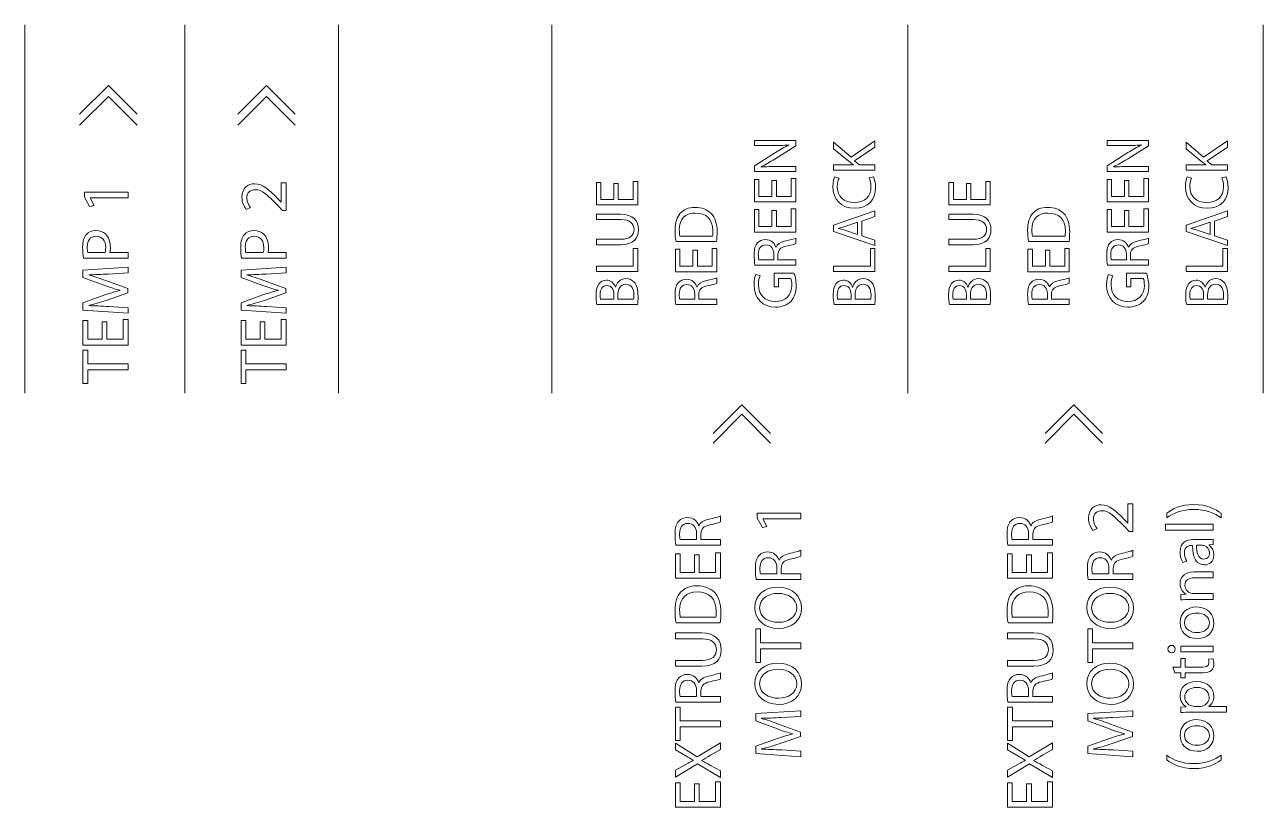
# Model space of a CAD drawing. Header units: millimetres. Extents: x 24 to 1189, y 23 to 872.
# Drawn here: x 372.5 to 435.2, y 204.3 to 243.8 of the extents above; entities that cross this region are included whole.
import ezdxf

# ---------------------------------------------------------------- set-up
doc = ezdxf.new("R2010")
doc.units = ezdxf.units.MM
doc.layers.add('New Bottom Board Text', color=5, linetype='CONTINUOUS', lineweight=0, true_color=0x0000ff)

msp = doc.modelspace()

# ---------------------------------------------------------------- linework, layer by layer
at = {"layer": 'New Bottom Board Text', "color": 5, "true_color": 0x0000ff}
for points in [[(372.512, 225.218), (372.512, 243.845)], [(380.617, 225.218), (380.617, 243.845)], [(388.379, 225.218), (388.379, 243.845)], [(399.176, 225.218), (399.176, 243.845)], [(417.201, 225.218), (417.201, 243.845)], [(435.179, 225.218), (435.179, 243.845)], [(375.29, 239.327), (376.743, 240.781), (378.196, 239.327)], [(383.291, 239.327), (384.744, 240.781), (386.197, 239.327)], [(375.29, 238.767), (376.743, 240.22), (378.196, 238.767)], [(383.291, 238.767), (384.744, 240.22), (386.197, 238.767)], [(410.309, 237.735), (409.434, 237.735), (409.434, 237.99), (411.526, 237.99), (411.526, 237.716), (410.464, 237.052)], [(411.173, 237.757), (411.169, 237.766)], [(414.219, 236.934), (413.434, 237.574), (413.434, 237.909), (414.322, 237.151), (415.527, 237.968), (415.527, 237.648), (414.499, 236.962), (414.729, 236.76), (415.527, 236.76), (415.527, 236.49), (413.434, 236.49), (413.434, 236.49)], [(428.149, 237.735), (427.274, 237.735), (427.274, 237.99), (429.366, 237.99), (429.366, 237.716), (428.304, 237.052)], [(429.012, 237.757), (429.009, 237.766)], [(432.059, 236.934), (431.274, 237.574), (431.274, 237.909), (432.162, 237.151), (433.367, 237.968), (433.367, 237.648), (432.339, 236.962), (432.568, 236.76), (433.367, 236.76), (433.367, 236.49), (431.274, 236.49), (431.274, 236.49)], [(411.527, 236.419), (409.434, 236.419), (409.434, 236.717), (410.493, 237.384)], [(429.366, 236.419), (427.274, 236.419), (427.274, 236.717), (428.333, 237.384)], [(409.765, 236.664), (409.769, 236.654)], [(410.632, 236.673), (411.526, 236.673), (411.526, 236.419), (411.527, 236.419)], [(413.434, 236.49), (413.434, 236.76), (414.443, 236.76), (414.443, 236.769)], [(427.606, 236.664), (427.609, 236.654)], [(428.472, 236.673), (429.366, 236.673), (429.366, 236.419), (429.366, 236.419)], [(431.274, 236.49), (431.274, 236.76), (432.283, 236.76), (432.283, 236.769)], [(385.321, 235.044), (385.483, 234.871), (385.49, 234.871), (385.49, 235.856), (385.737, 235.856), (385.737, 234.452), (385.737, 234.452)], [(402.545, 235.813), (402.545, 235.003), (403.3, 235.003), (403.3, 235.91), (403.527, 235.91), (403.527, 234.73), (401.434, 234.73), (401.434, 235.863), (401.661, 235.863), (401.661, 235.003), (402.322, 235.003), (402.322, 235.813), (402.545, 235.813), (402.545, 235.813)], [(410.546, 235.972), (410.546, 235.161), (411.3, 235.161), (411.3, 236.068), (411.527, 236.068), (411.527, 234.888), (409.434, 234.888), (409.434, 236.021), (409.66, 236.021), (409.66, 235.161), (410.322, 235.161), (410.322, 235.972), (410.546, 235.972), (410.546, 235.972)], [(413.493, 236.155), (413.713, 236.087)], [(415.244, 236.096), (415.461, 236.149), (415.461, 236.149)], [(420.385, 235.813), (420.385, 235.003), (421.14, 235.003), (421.14, 235.91), (421.366, 235.91), (421.366, 234.73), (419.274, 234.73), (419.274, 235.863), (419.5, 235.863), (419.5, 235.003), (420.162, 235.003), (420.162, 235.813), (420.385, 235.813), (420.385, 235.813)], [(428.385, 235.972), (428.385, 235.161), (429.14, 235.161), (429.14, 236.068), (429.367, 236.068), (429.367, 234.888), (427.274, 234.888), (427.274, 236.021), (427.5, 236.021), (427.5, 235.161), (428.162, 235.161), (428.162, 235.972), (428.385, 235.972), (428.385, 235.972)], [(431.333, 236.155), (431.553, 236.087)], [(433.084, 236.096), (433.301, 236.149), (433.301, 236.149)], [(375.814, 235.098), (375.814, 235.092), (376.02, 234.709), (375.794, 234.651), (375.536, 235.132), (375.536, 235.386), (377.737, 235.386), (377.737, 235.098), (375.814, 235.098), (375.814, 235.098)], [(383.933, 234.604), (383.723, 234.509)], [(385.737, 234.452), (385.554, 234.452), (385.328, 234.685)], [(410.546, 234.444), (410.546, 233.634), (411.3, 233.634), (411.3, 234.54), (411.527, 234.54), (411.527, 233.361), (409.434, 233.361), (409.434, 234.494), (409.66, 234.494), (409.66, 233.634), (410.322, 233.634), (410.322, 234.444), (410.546, 234.444), (410.546, 234.444)], [(414.869, 233.174), (415.527, 232.957), (415.527, 232.678), (413.434, 233.392), (413.434, 233.715), (415.527, 234.429), (415.527, 234.14), (414.869, 233.917), (414.869, 233.174), (414.869, 233.174)], [(428.385, 234.444), (428.385, 233.634), (429.14, 233.634), (429.14, 234.54), (429.367, 234.54), (429.367, 233.361), (427.274, 233.361), (427.274, 234.494), (427.5, 234.494), (427.5, 233.634), (428.162, 233.634), (428.162, 234.444), (428.385, 234.444), (428.385, 234.444)], [(432.708, 233.174), (433.367, 232.957), (433.367, 232.678), (431.274, 233.392), (431.274, 233.715), (433.367, 234.429), (433.367, 234.14), (432.708, 233.917), (432.708, 233.174), (432.708, 233.174)], [(402.676, 233.991), (401.434, 233.991), (401.434, 234.264), (402.657, 234.264)], [(414.052, 233.435), (414.657, 233.23), (414.657, 233.864), (414.657, 233.864)], [(414.657, 233.864), (414.055, 233.656)], [(420.516, 233.991), (419.274, 233.991), (419.274, 234.264), (420.497, 234.264)], [(431.892, 233.435), (432.497, 233.23), (432.497, 233.864), (432.497, 233.864)], [(432.497, 233.864), (431.895, 233.656)], [(405.661, 233.156), (407.315, 233.156), (407.315, 233.156)], [(413.673, 233.547), (413.673, 233.54)], [(423.5, 233.156), (425.155, 233.156), (425.155, 233.156)], [(431.513, 233.547), (431.513, 233.54)], [(401.434, 232.994), (402.676, 232.994)], [(402.666, 232.721), (401.434, 232.721), (401.434, 232.994), (401.434, 232.994)], [(401.434, 231.368), (401.434, 231.641), (403.3, 231.641), (403.3, 232.535), (403.527, 232.535), (403.527, 231.368), (401.434, 231.368), (401.434, 231.368)], [(406.545, 232.439), (406.545, 231.628), (407.3, 231.628), (407.3, 232.535), (407.527, 232.535), (407.527, 231.355), (405.434, 231.355), (405.434, 232.489), (405.661, 232.489), (405.661, 231.628), (406.322, 231.628), (406.322, 232.439), (406.545, 232.439), (406.545, 232.439)], [(407.52, 232.886), (405.465, 232.886), (405.465, 232.886)], [(410.521, 232.591), (410.53, 232.591)], [(411.527, 233.057), (411.527, 232.777)], [(413.434, 231.368), (413.434, 231.641), (415.3, 231.641), (415.3, 232.535), (415.527, 232.535), (415.527, 231.368), (413.434, 231.368), (413.434, 231.368)], [(419.274, 232.994), (420.516, 232.994)], [(420.506, 232.721), (419.274, 232.721), (419.274, 232.994), (419.274, 232.994)], [(419.274, 231.368), (419.274, 231.641), (421.14, 231.641), (421.14, 232.535), (421.366, 232.535), (421.366, 231.368), (419.274, 231.368), (419.274, 231.368)], [(424.385, 232.439), (424.385, 231.628), (425.14, 231.628), (425.14, 232.535), (425.366, 232.535), (425.366, 231.355), (423.274, 231.355), (423.274, 232.489), (423.5, 232.489), (423.5, 231.628), (424.162, 231.628), (424.162, 232.439), (424.385, 232.439), (424.385, 232.439)], [(425.36, 232.886), (423.305, 232.886), (423.305, 232.886)], [(428.361, 232.591), (428.37, 232.591)], [(429.367, 233.057), (429.367, 232.777)], [(431.274, 231.368), (431.274, 231.641), (433.14, 231.641), (433.14, 232.535), (433.367, 232.535), (433.367, 231.368), (431.274, 231.368), (431.274, 231.368)], [(376.823, 232.331), (377.737, 232.331), (377.737, 232.037), (375.483, 232.037), (375.483, 232.037)], [(375.696, 232.331), (376.583, 232.331), (376.583, 232.331)], [(384.823, 232.331), (385.737, 232.331), (385.737, 232.037), (383.483, 232.037), (383.483, 232.037)], [(383.696, 232.331), (384.583, 232.331), (384.583, 232.331)], [(410.62, 232.218), (410.62, 231.964), (411.527, 231.964), (411.527, 231.694), (409.462, 231.694), (409.462, 231.694)], [(409.651, 231.964), (410.415, 231.964), (410.415, 231.964)], [(410.415, 231.964), (410.415, 232.24)], [(428.46, 232.218), (428.46, 231.964), (429.367, 231.964), (429.367, 231.694), (427.302, 231.694), (427.302, 231.694)], [(427.491, 231.964), (428.255, 231.964), (428.255, 231.964)], [(428.255, 231.964), (428.255, 232.24)], [(376.559, 230.658), (375.455, 231.064), (375.455, 231.44), (377.737, 231.582), (377.737, 231.291), (376.735, 231.237), (376.735, 231.237)], [(384.559, 230.658), (383.456, 231.064), (383.456, 231.44), (385.737, 231.582), (385.737, 231.291), (384.735, 231.237), (384.735, 231.237)], [(411.269, 231.017), (410.645, 231.017), (410.645, 230.595), (410.427, 230.595), (410.427, 231.284), (411.433, 231.284), (411.433, 231.284)], [(429.109, 231.017), (428.485, 231.017), (428.485, 230.595), (428.267, 230.595), (428.267, 231.284), (429.273, 231.284), (429.273, 231.284)], [(375.75, 231.2), (375.75, 231.193)], [(376.616, 230.905), (377.723, 230.502), (377.723, 230.279), (376.637, 229.907)], [(383.75, 231.2), (383.75, 231.193)], [(384.617, 230.905), (385.724, 230.502), (385.724, 230.279), (384.637, 229.907)], [(407.526, 231.051), (407.526, 230.772)], [(409.508, 231.222), (409.729, 231.154)], [(425.366, 231.051), (425.366, 230.772)], [(427.348, 231.222), (427.569, 231.154)], [(376.758, 229.595), (377.737, 229.534), (377.737, 229.253), (375.455, 229.412), (375.455, 229.788), (376.559, 230.177)], [(377.327, 230.407), (377.327, 230.414)], [(384.759, 229.595), (385.737, 229.534), (385.737, 229.253), (383.456, 229.412), (383.456, 229.788), (384.559, 230.177)], [(385.328, 230.407), (385.328, 230.414)], [(402.322, 229.958), (402.322, 230.203)], [(402.4, 230.576), (402.409, 230.576)], [(402.524, 230.182), (402.524, 229.958), (403.321, 229.958), (403.321, 229.958)], [(406.62, 230.213), (406.62, 229.958), (407.526, 229.958), (407.526, 229.688), (405.462, 229.688), (405.462, 229.688)], [(406.415, 229.958), (406.415, 230.235)], [(406.52, 230.586), (406.53, 230.586)], [(414.322, 229.958), (414.322, 230.203)], [(414.4, 230.576), (414.409, 230.576)], [(414.524, 230.182), (414.524, 229.958), (415.322, 229.958), (415.322, 229.958)], [(420.162, 229.958), (420.162, 230.203)], [(420.24, 230.576), (420.249, 230.576)], [(420.363, 230.182), (420.363, 229.958), (421.161, 229.958), (421.161, 229.958)], [(424.46, 230.213), (424.46, 229.958), (425.367, 229.958), (425.367, 229.688), (423.301, 229.688), (423.301, 229.688)], [(424.255, 229.958), (424.255, 230.235)], [(424.36, 230.586), (424.37, 230.586)], [(432.162, 229.958), (432.162, 230.203)], [(432.239, 230.576), (432.249, 230.576)], [(432.364, 230.182), (432.364, 229.958), (433.161, 229.958), (433.161, 229.958)], [(375.75, 229.646), (375.75, 229.639)], [(383.75, 229.646), (383.75, 229.639)], [(403.52, 229.688), (401.465, 229.688), (401.465, 229.688)], [(401.645, 229.958), (402.322, 229.958), (402.322, 229.958)], [(405.651, 229.958), (406.415, 229.958), (406.415, 229.958)], [(415.52, 229.688), (413.465, 229.688), (413.465, 229.688)], [(413.645, 229.958), (414.322, 229.958), (414.322, 229.958)], [(421.36, 229.688), (419.305, 229.688), (419.305, 229.688)], [(419.485, 229.958), (420.162, 229.958), (420.162, 229.958)], [(423.491, 229.958), (424.255, 229.958), (424.255, 229.958)], [(433.36, 229.688), (431.305, 229.688), (431.305, 229.688)], [(431.485, 229.958), (432.162, 229.958), (432.162, 229.958)], [(376.667, 228.826), (376.667, 227.942), (377.49, 227.942), (377.49, 228.931), (377.737, 228.931), (377.737, 227.645), (375.455, 227.645), (375.455, 228.88), (375.703, 228.88), (375.703, 227.942), (376.424, 227.942), (376.424, 228.826), (376.667, 228.826), (376.667, 228.826)], [(384.667, 228.826), (384.667, 227.942), (385.49, 227.942), (385.49, 228.931), (385.737, 228.931), (385.737, 227.645), (383.456, 227.645), (383.456, 228.88), (383.703, 228.88), (383.703, 227.942), (384.424, 227.942), (384.424, 228.826), (384.667, 228.826), (384.667, 228.826)], [(375.706, 226.398), (375.706, 225.704), (375.455, 225.704), (375.455, 227.393), (375.706, 227.393), (375.706, 226.696), (377.737, 226.696), (377.737, 226.398), (375.706, 226.398), (375.706, 226.398)], [(383.706, 226.398), (383.706, 225.704), (383.456, 225.704), (383.456, 227.393), (383.706, 227.393), (383.706, 226.696), (385.737, 226.696), (385.737, 226.398), (383.706, 226.398), (383.706, 226.398)], [(407.347, 223.17), (408.801, 224.623), (410.254, 223.17)], [(424.147, 223.17), (425.601, 224.623), (427.054, 223.17)], [(407.347, 222.689), (408.801, 224.143), (410.254, 222.689)], [(424.147, 222.689), (425.601, 224.143), (427.054, 222.689)], [(428.162, 218.806), (428.325, 218.634), (428.331, 218.634), (428.331, 219.619), (428.578, 219.619), (428.578, 218.214), (428.578, 218.214)], [(407.715, 219.003), (407.715, 218.698)], [(409.856, 218.861), (409.856, 218.854), (410.062, 218.471), (409.836, 218.414), (409.578, 218.895), (409.578, 219.148), (411.779, 219.148), (411.779, 218.861), (409.856, 218.861), (409.856, 218.861)], [(424.514, 219.003), (424.514, 218.698)], [(430.293, 218.906), (430.293, 219.136)], [(433.052, 219.136), (433.052, 218.906), (433.052, 218.906)], [(406.726, 218.089), (406.726, 217.811), (407.715, 217.811), (407.715, 217.517), (405.464, 217.517), (405.464, 217.517)], [(406.503, 217.811), (406.503, 218.113)], [(406.618, 218.495), (406.628, 218.495)], [(423.526, 218.089), (423.526, 217.811), (424.514, 217.811), (424.514, 217.517), (422.263, 217.517), (422.263, 217.517)], [(423.303, 217.811), (423.303, 218.113)], [(423.418, 218.495), (423.428, 218.495)], [(426.774, 218.366), (426.565, 218.272)], [(428.578, 218.214), (428.396, 218.214), (428.169, 218.448)], [(430.239, 218.286), (430.239, 218.583), (432.642, 218.583), (432.642, 218.286), (430.239, 218.286), (430.239, 218.286)], [(405.67, 217.811), (406.503, 217.811), (406.503, 217.811)], [(422.47, 217.811), (423.303, 217.811), (423.303, 217.811)], [(431.6, 217.51), (431.566, 217.51)], [(431.637, 217.804), (432.25, 217.804), (432.25, 217.804)], [(432.091, 217.516), (431.806, 217.516), (431.806, 217.516)], [(432.642, 217.828), (432.642, 217.56), (432.436, 217.536), (432.436, 217.526)], [(406.645, 217.028), (406.645, 216.145), (407.467, 216.145), (407.467, 217.133), (407.715, 217.133), (407.715, 215.847), (405.433, 215.847), (405.433, 217.083), (405.68, 217.083), (405.68, 216.145), (406.401, 216.145), (406.401, 217.028), (406.645, 217.028), (406.645, 217.028)], [(411.778, 217.265), (411.778, 216.96)], [(423.445, 217.028), (423.445, 216.145), (424.267, 216.145), (424.267, 217.133), (424.514, 217.133), (424.514, 215.847), (422.233, 215.847), (422.233, 217.083), (422.48, 217.083), (422.48, 216.145), (423.201, 216.145), (423.201, 217.028), (423.445, 217.028), (423.445, 217.028)], [(428.579, 217.265), (428.579, 216.96)], [(410.79, 216.351), (410.79, 216.074), (411.778, 216.074), (411.778, 215.779), (409.528, 215.779), (409.528, 215.779)], [(410.567, 216.074), (410.567, 216.375)], [(410.682, 216.758), (410.692, 216.758)], [(427.59, 216.351), (427.59, 216.074), (428.579, 216.074), (428.579, 215.779), (426.328, 215.779), (426.328, 215.779)], [(427.367, 216.074), (427.367, 216.375)], [(427.482, 216.758), (427.492, 216.758)], [(431.312, 216.707), (431.112, 216.64)], [(409.734, 216.074), (410.567, 216.074), (410.567, 216.074)], [(426.534, 216.074), (427.367, 216.074), (427.367, 216.074)], [(431.667, 216.168), (432.642, 216.168), (432.642, 215.87), (431.698, 215.87)], [(410.614, 215.396), (410.614, 215.396)], [(427.414, 215.396), (427.414, 215.396)], [(431.004, 214.76), (431.004, 215.024), (431.274, 215.041), (431.274, 215.048)], [(431.657, 215.071), (432.642, 215.071), (432.642, 214.773), (431.447, 214.773), (431.447, 214.773)], [(431.81, 214.397), (431.81, 214.397)], [(405.68, 213.889), (407.485, 213.889), (407.485, 213.889)], [(422.48, 213.889), (424.284, 213.889), (424.284, 213.889)], [(406.787, 212.785), (405.433, 212.785), (405.433, 213.083), (406.767, 213.083)], [(407.708, 213.595), (405.467, 213.595), (405.467, 213.595)], [(409.748, 212.287), (409.748, 211.594), (409.497, 211.594), (409.497, 213.283), (409.748, 213.283), (409.748, 212.585), (411.779, 212.585), (411.779, 212.287), (409.748, 212.287), (409.748, 212.287)], [(410.648, 213.622), (410.648, 213.622)], [(423.587, 212.785), (422.233, 212.785), (422.233, 213.083), (423.567, 213.083)], [(424.508, 213.595), (422.267, 213.595), (422.267, 213.595)], [(426.548, 212.287), (426.548, 211.594), (426.297, 211.594), (426.297, 213.283), (426.548, 213.283), (426.548, 212.585), (428.579, 212.585), (428.579, 212.287), (426.548, 212.287), (426.548, 212.287)], [(427.448, 213.622), (427.448, 213.622)], [(431.826, 213.1), (431.826, 213.1)], [(430.544, 212.454), (430.544, 212.454)], [(431.004, 212.122), (431.004, 212.42), (432.642, 212.42), (432.642, 212.122), (431.004, 212.122), (431.004, 212.122)], [(405.433, 211.698), (406.787, 211.698)], [(406.777, 211.4), (405.433, 211.4), (405.433, 211.698), (405.433, 211.698)], [(410.614, 211.555), (410.614, 211.555)], [(422.233, 211.698), (423.587, 211.698)], [(423.577, 211.4), (422.233, 211.4), (422.233, 211.698), (422.233, 211.698)], [(427.414, 211.555), (427.414, 211.555)], [(430.611, 211.359), (431.004, 211.359), (431.004, 211.786), (431.231, 211.786), (431.231, 211.359), (432.114, 211.359)], [(432.125, 211.068), (431.231, 211.068), (431.231, 210.814), (431.004, 210.814), (431.004, 211.068), (430.7, 211.068), (430.611, 211.359), (430.611, 211.359)], [(432.412, 211.755), (432.639, 211.769)], [(406.618, 210.56), (406.628, 210.56)], [(407.715, 211.068), (407.715, 210.763)], [(423.418, 210.56), (423.428, 210.56)], [(424.514, 211.068), (424.514, 210.763)], [(406.726, 210.154), (406.726, 209.876), (407.715, 209.876), (407.715, 209.582), (405.464, 209.582), (405.464, 209.582)], [(406.503, 209.876), (406.503, 210.178)], [(423.526, 210.154), (423.526, 209.876), (424.514, 209.876), (424.514, 209.582), (422.263, 209.582), (422.263, 209.582)], [(423.303, 209.876), (423.303, 210.178)], [(405.683, 208.332), (405.683, 207.638), (405.433, 207.638), (405.433, 209.327), (405.683, 209.327), (405.683, 208.63), (407.714, 208.63), (407.714, 208.332), (405.683, 208.332), (405.683, 208.332)], [(405.67, 209.876), (406.503, 209.876), (406.503, 209.876)], [(410.648, 209.781), (410.648, 209.781)], [(422.484, 208.332), (422.484, 207.638), (422.233, 207.638), (422.233, 209.327), (422.484, 209.327), (422.484, 208.63), (424.514, 208.63), (424.514, 208.332), (422.484, 208.332), (422.484, 208.332)], [(422.47, 209.876), (423.303, 209.876), (423.303, 209.876)], [(427.448, 209.781), (427.448, 209.781)], [(431.004, 209.06), (431.004, 209.324), (431.285, 209.342), (431.285, 209.348)], [(432.422, 209.375), (432.422, 209.368), (433.312, 209.368), (433.312, 209.074), (431.539, 209.074), (431.539, 209.074)], [(431.691, 209.368), (431.975, 209.368), (431.975, 209.368)], [(410.601, 208.226), (409.497, 208.633), (409.497, 209.008), (411.779, 209.15), (411.779, 208.859), (410.777, 208.805), (410.777, 208.805)], [(409.792, 208.768), (409.792, 208.761)], [(427.401, 208.226), (426.297, 208.633), (426.297, 209.008), (428.579, 209.15), (428.579, 208.859), (427.577, 208.805), (427.577, 208.805)], [(426.592, 208.768), (426.592, 208.761)], [(431.81, 208.697), (431.81, 208.697)], [(410.658, 208.473), (411.765, 208.07), (411.765, 207.847), (410.679, 207.475)], [(427.458, 208.473), (428.565, 208.07), (428.565, 207.847), (427.479, 207.475)], [(405.968, 206.862), (405.433, 207.17), (405.433, 207.512), (406.544, 206.818), (407.715, 207.529), (407.715, 207.187), (407.715, 207.187)], [(410.8, 207.164), (411.779, 207.103), (411.779, 206.822), (409.497, 206.981), (409.497, 207.356), (410.601, 207.746)], [(411.369, 207.976), (411.369, 207.983)], [(422.768, 206.862), (422.233, 207.17), (422.233, 207.512), (423.343, 206.818), (424.514, 207.529), (424.514, 207.187), (424.514, 207.187)], [(427.6, 207.164), (428.579, 207.103), (428.579, 206.822), (426.297, 206.981), (426.297, 207.356), (427.401, 207.746)], [(428.169, 207.976), (428.169, 207.983)], [(407.715, 207.187), (407.21, 206.893)], [(409.792, 207.214), (409.792, 207.207)], [(424.514, 207.187), (424.01, 206.893)], [(426.592, 207.214), (426.592, 207.207)], [(430.293, 206.666), (430.293, 206.896), (430.293, 206.896)], [(431.826, 207.401), (431.826, 207.401)], [(433.052, 206.896), (433.052, 206.666)], [(407.214, 206.378), (407.715, 206.104), (407.715, 205.766), (406.56, 206.463), (405.433, 205.793), (405.433, 206.135), (405.968, 206.436)], [(406.354, 206.646), (406.354, 206.656)], [(406.76, 206.632), (406.76, 206.625)], [(424.013, 206.378), (424.514, 206.104), (424.514, 205.766), (423.36, 206.463), (422.233, 205.793), (422.233, 206.135), (422.768, 206.436)], [(423.154, 206.646), (423.154, 206.656)], [(423.56, 206.632), (423.56, 206.625)], [(406.645, 205.449), (406.645, 204.566), (407.467, 204.566), (407.467, 205.554), (407.715, 205.554), (407.715, 204.268), (405.433, 204.268), (405.433, 205.504), (405.68, 205.504), (405.68, 204.566), (406.401, 204.566), (406.401, 205.449), (406.645, 205.449), (406.645, 205.449)], [(423.445, 205.449), (423.445, 204.566), (424.267, 204.566), (424.267, 205.554), (424.514, 205.554), (424.514, 204.268), (422.233, 204.268), (422.233, 205.504), (422.48, 205.504), (422.48, 204.566), (423.201, 204.566), (423.201, 205.449), (423.445, 205.449), (423.445, 205.449)]]:
    msp.add_lwpolyline(points, dxfattribs=at)
for points in [[(411.169, 237.766), (410.89, 237.741), (410.636, 237.735), (410.309, 237.735)], [(410.493, 237.384), (410.738, 237.536), (410.958, 237.66), (411.173, 237.757)], [(429.009, 237.766), (428.73, 237.741), (428.475, 237.735), (428.149, 237.735)], [(428.333, 237.384), (428.578, 237.536), (428.798, 237.66), (429.012, 237.757)], [(410.464, 237.052), (410.231, 236.906), (409.992, 236.766), (409.765, 236.664)], [(414.443, 236.769), (414.362, 236.825), (414.288, 236.881), (414.219, 236.934)], [(428.304, 237.052), (428.072, 236.906), (427.832, 236.766), (427.606, 236.664)], [(432.283, 236.769), (432.202, 236.825), (432.128, 236.881), (432.059, 236.934)], [(409.769, 236.654), (410.033, 236.67), (410.284, 236.673), (410.632, 236.673)], [(427.609, 236.654), (427.873, 236.67), (428.124, 236.673), (428.472, 236.673)], [(383.5, 235.128), (383.5, 235.602), (383.824, 235.802), (384.139, 235.802)], [(384.139, 235.802), (384.546, 235.802), (384.874, 235.508), (385.321, 235.044)], [(413.4, 235.658), (413.4, 235.916), (413.456, 236.083), (413.493, 236.155)], [(414.499, 234.565), (413.841, 234.565), (413.4, 235.009), (413.4, 235.658)], [(413.713, 236.087), (413.664, 235.987), (413.626, 235.841), (413.626, 235.668)], [(413.626, 235.668), (413.626, 235.177), (413.94, 234.851), (414.49, 234.851)], [(414.49, 234.851), (415.005, 234.851), (415.331, 235.146), (415.331, 235.652)], [(415.331, 235.652), (415.331, 235.82), (415.297, 235.987), (415.244, 236.096)], [(415.461, 236.149), (415.511, 236.052), (415.561, 235.851), (415.561, 235.596)], [(431.239, 235.658), (431.239, 235.916), (431.296, 236.083), (431.333, 236.155)], [(432.339, 234.565), (431.681, 234.565), (431.239, 235.009), (431.239, 235.658)], [(431.553, 236.087), (431.504, 235.987), (431.466, 235.841), (431.466, 235.668)], [(431.466, 235.668), (431.466, 235.177), (431.78, 234.851), (432.329, 234.851)], [(432.329, 234.851), (432.845, 234.851), (433.171, 235.146), (433.171, 235.652)], [(433.171, 235.652), (433.171, 235.82), (433.137, 235.987), (433.084, 236.096)], [(433.301, 236.149), (433.351, 236.052), (433.401, 235.851), (433.401, 235.596)], [(383.723, 234.509), (383.598, 234.658), (383.5, 234.878), (383.5, 235.128)], [(384.177, 235.504), (383.953, 235.504), (383.747, 235.399), (383.747, 235.071)], [(383.747, 235.071), (383.747, 234.871), (383.848, 234.705), (383.933, 234.604)], [(385.328, 234.685), (384.793, 235.247), (384.508, 235.504), (384.177, 235.504)], [(415.561, 235.596), (415.561, 235.006), (415.188, 234.565), (414.499, 234.565)], [(433.401, 235.596), (433.401, 235.006), (433.028, 234.565), (432.339, 234.565)], [(405.679, 234.308), (405.85, 234.497), (406.092, 234.606), (406.43, 234.606)], [(406.43, 234.606), (406.772, 234.606), (407.051, 234.497), (407.244, 234.305)], [(423.519, 234.308), (423.69, 234.497), (423.932, 234.606), (424.27, 234.606)], [(424.27, 234.606), (424.612, 234.606), (424.891, 234.497), (425.084, 234.305)], [(402.657, 234.264), (403.3, 234.264), (403.561, 233.926), (403.561, 233.472)], [(403.34, 233.482), (403.34, 233.789), (403.135, 233.991), (402.676, 233.991)], [(405.418, 233.46), (405.418, 233.848), (405.512, 234.124), (405.679, 234.308)], [(406.44, 234.32), (405.946, 234.323), (405.633, 234.044), (405.633, 233.472)], [(407.328, 233.429), (407.328, 234.01), (407.005, 234.32), (406.44, 234.32)], [(407.244, 234.305), (407.44, 234.106), (407.545, 233.783), (407.545, 233.376)], [(420.497, 234.264), (421.14, 234.264), (421.401, 233.926), (421.401, 233.472)], [(421.18, 233.482), (421.18, 233.789), (420.975, 233.991), (420.516, 233.991)], [(423.258, 233.46), (423.258, 233.848), (423.351, 234.124), (423.519, 234.308)], [(424.28, 234.32), (423.786, 234.323), (423.472, 234.044), (423.472, 233.472)], [(425.167, 233.429), (425.167, 234.01), (424.844, 234.32), (424.28, 234.32)], [(425.084, 234.305), (425.279, 234.106), (425.385, 233.783), (425.385, 233.376)], [(375.439, 232.602), (375.439, 232.893), (375.506, 233.106), (375.628, 233.242)], [(375.628, 233.242), (375.737, 233.364), (375.902, 233.442), (376.105, 233.442)], [(376.123, 233.147), (375.818, 233.147), (375.672, 232.931), (375.672, 232.609)], [(376.105, 233.442), (376.312, 233.442), (376.475, 233.381), (376.593, 233.266)], [(376.606, 232.575), (376.606, 232.931), (376.43, 233.147), (376.123, 233.147)], [(376.593, 233.266), (376.759, 233.106), (376.843, 232.856), (376.843, 232.568)], [(383.439, 232.602), (383.439, 232.893), (383.507, 233.106), (383.628, 233.242)], [(383.628, 233.242), (383.737, 233.364), (383.903, 233.442), (384.105, 233.442)], [(384.122, 233.147), (383.818, 233.147), (383.672, 232.931), (383.672, 232.609)], [(384.105, 233.442), (384.312, 233.442), (384.474, 233.381), (384.593, 233.266)], [(384.606, 232.575), (384.606, 232.931), (384.43, 233.147), (384.122, 233.147)], [(384.593, 233.266), (384.759, 233.106), (384.844, 232.856), (384.844, 232.568)], [(403.561, 233.472), (403.561, 233.044), (403.319, 232.721), (402.666, 232.721)], [(402.676, 232.994), (403.142, 232.994), (403.34, 233.202), (403.34, 233.482)], [(405.465, 232.886), (405.437, 233.05), (405.418, 233.246), (405.418, 233.46)], [(405.633, 233.472), (405.633, 233.333), (405.645, 233.227), (405.661, 233.156)], [(407.315, 233.156), (407.325, 233.224), (407.328, 233.324), (407.328, 233.429)], [(407.545, 233.376), (407.545, 233.181), (407.536, 233.022), (407.52, 232.886)], [(414.055, 233.656), (413.918, 233.609), (413.794, 233.578), (413.673, 233.547)], [(413.673, 233.54), (413.794, 233.51), (413.925, 233.479), (414.052, 233.435)], [(421.401, 233.472), (421.401, 233.044), (421.158, 232.721), (420.506, 232.721)], [(420.516, 232.994), (420.981, 232.994), (421.18, 233.202), (421.18, 233.482)], [(423.305, 232.886), (423.277, 233.05), (423.258, 233.246), (423.258, 233.46)], [(423.472, 233.472), (423.472, 233.333), (423.485, 233.227), (423.5, 233.156)], [(425.155, 233.156), (425.164, 233.224), (425.167, 233.324), (425.167, 233.429)], [(425.385, 233.376), (425.385, 233.181), (425.376, 233.022), (425.36, 232.886)], [(431.895, 233.656), (431.758, 233.609), (431.634, 233.578), (431.513, 233.547)], [(431.513, 233.54), (431.634, 233.51), (431.764, 233.479), (431.892, 233.435)], [(375.483, 232.037), (375.459, 232.179), (375.439, 232.365), (375.439, 232.602)], [(375.672, 232.609), (375.672, 232.48), (375.682, 232.382), (375.696, 232.331)], [(376.583, 232.331), (376.6, 232.396), (376.606, 232.477), (376.606, 232.575)], [(376.843, 232.568), (376.843, 232.48), (376.84, 232.399), (376.823, 232.331)], [(383.483, 232.037), (383.459, 232.179), (383.439, 232.365), (383.439, 232.602)], [(383.672, 232.609), (383.672, 232.48), (383.682, 232.382), (383.696, 232.331)], [(384.583, 232.331), (384.6, 232.396), (384.606, 232.477), (384.606, 232.575)], [(384.844, 232.568), (384.844, 232.48), (384.84, 232.399), (384.823, 232.331)], [(409.419, 232.212), (409.419, 232.501), (409.474, 232.69), (409.589, 232.818)], [(409.589, 232.818), (409.682, 232.92), (409.825, 232.982), (409.99, 232.982)], [(410.018, 232.712), (409.748, 232.712), (409.63, 232.517), (409.63, 232.231)], [(409.99, 232.982), (410.263, 232.982), (410.446, 232.809), (410.521, 232.591)], [(410.415, 232.24), (410.415, 232.529), (410.257, 232.712), (410.018, 232.712)], [(410.53, 232.591), (410.586, 232.749), (410.735, 232.846), (410.952, 232.895)], [(411.027, 232.641), (410.739, 232.579), (410.63, 232.464), (410.62, 232.218)], [(410.952, 232.895), (411.244, 232.964), (411.446, 233.013), (411.527, 233.057)], [(411.527, 232.777), (411.465, 232.743), (411.288, 232.697), (411.027, 232.641)], [(427.258, 232.212), (427.258, 232.501), (427.314, 232.69), (427.429, 232.818)], [(427.429, 232.818), (427.522, 232.92), (427.665, 232.982), (427.83, 232.982)], [(427.858, 232.712), (427.588, 232.712), (427.47, 232.517), (427.47, 232.231)], [(427.83, 232.982), (428.103, 232.982), (428.286, 232.809), (428.361, 232.591)], [(428.255, 232.24), (428.255, 232.529), (428.096, 232.712), (427.858, 232.712)], [(428.37, 232.591), (428.426, 232.749), (428.575, 232.846), (428.792, 232.895)], [(428.867, 232.641), (428.578, 232.579), (428.469, 232.464), (428.46, 232.218)], [(428.792, 232.895), (429.084, 232.964), (429.286, 233.013), (429.367, 233.057)], [(429.367, 232.777), (429.305, 232.743), (429.128, 232.697), (428.867, 232.641)], [(409.462, 231.694), (409.437, 231.83), (409.419, 232.029), (409.419, 232.212)], [(409.63, 232.231), (409.63, 232.101), (409.639, 232.01), (409.651, 231.964)], [(427.302, 231.694), (427.277, 231.83), (427.258, 232.029), (427.258, 232.212)], [(427.47, 232.231), (427.47, 232.101), (427.479, 232.01), (427.491, 231.964)], [(411.433, 231.284), (411.48, 231.163), (411.548, 230.921), (411.548, 230.638)], [(429.273, 231.284), (429.32, 231.163), (429.388, 230.921), (429.388, 230.638)], [(376.735, 231.237), (376.417, 231.22), (376.031, 231.2), (375.75, 231.2)], [(375.75, 231.193), (376.014, 231.112), (376.302, 231.02), (376.616, 230.905)], [(377.327, 230.414), (377.097, 230.475), (376.846, 230.556), (376.559, 230.658)], [(384.735, 231.237), (384.417, 231.22), (384.031, 231.2), (383.75, 231.2)], [(383.75, 231.193), (384.014, 231.112), (384.302, 231.02), (384.617, 230.905)], [(385.328, 230.414), (385.098, 230.475), (384.847, 230.556), (384.559, 230.658)], [(401.418, 230.182), (401.418, 230.452), (401.465, 230.626), (401.571, 230.753)], [(401.571, 230.753), (401.652, 230.862), (401.775, 230.93), (401.94, 230.93)], [(401.968, 230.654), (401.726, 230.654), (401.626, 230.47), (401.626, 230.198)], [(401.94, 230.93), (402.145, 230.93), (402.322, 230.794), (402.4, 230.576)], [(402.322, 230.203), (402.322, 230.486), (402.17, 230.654), (401.968, 230.654)], [(402.409, 230.576), (402.455, 230.775), (402.62, 231.008), (402.931, 231.008)], [(402.927, 230.722), (402.645, 230.722), (402.524, 230.477), (402.524, 230.182)], [(403.334, 230.185), (403.334, 230.464), (403.232, 230.722), (402.927, 230.722)], [(402.931, 231.008), (403.11, 231.008), (403.25, 230.936), (403.35, 230.828)], [(403.35, 230.828), (403.483, 230.685), (403.545, 230.449), (403.545, 230.107)], [(405.418, 230.207), (405.418, 230.495), (405.474, 230.685), (405.589, 230.812)], [(405.589, 230.812), (405.682, 230.915), (405.825, 230.976), (405.99, 230.976)], [(406.018, 230.706), (405.747, 230.706), (405.629, 230.511), (405.629, 230.225)], [(405.99, 230.976), (406.263, 230.976), (406.446, 230.803), (406.52, 230.586)], [(406.415, 230.235), (406.415, 230.523), (406.257, 230.706), (406.018, 230.706)], [(406.53, 230.586), (406.586, 230.744), (406.735, 230.84), (406.952, 230.89)], [(407.026, 230.635), (406.738, 230.573), (406.629, 230.458), (406.62, 230.213)], [(406.952, 230.89), (407.244, 230.958), (407.446, 231.008), (407.526, 231.051)], [(407.526, 230.772), (407.464, 230.738), (407.287, 230.691), (407.026, 230.635)], [(409.412, 230.697), (409.412, 230.939), (409.465, 231.132), (409.508, 231.222)], [(410.493, 229.564), (409.868, 229.564), (409.412, 229.995), (409.412, 230.697)], [(409.729, 231.154), (409.676, 231.042), (409.639, 230.902), (409.639, 230.691)], [(409.639, 230.691), (409.639, 230.182), (409.955, 229.85), (410.48, 229.85)], [(410.48, 229.85), (411.011, 229.85), (411.324, 230.166), (411.324, 230.657)], [(411.324, 230.657), (411.324, 230.834), (411.3, 230.955), (411.269, 231.017)], [(411.548, 230.638), (411.548, 230.321), (411.468, 230.061), (411.272, 229.856)], [(413.419, 230.182), (413.419, 230.452), (413.465, 230.626), (413.571, 230.753)], [(413.571, 230.753), (413.651, 230.862), (413.776, 230.93), (413.94, 230.93)], [(413.968, 230.654), (413.726, 230.654), (413.626, 230.47), (413.626, 230.198)], [(413.94, 230.93), (414.145, 230.93), (414.322, 230.794), (414.4, 230.576)], [(414.322, 230.203), (414.322, 230.486), (414.17, 230.654), (413.968, 230.654)], [(414.409, 230.576), (414.455, 230.775), (414.62, 231.008), (414.931, 231.008)], [(414.928, 230.722), (414.645, 230.722), (414.524, 230.477), (414.524, 230.182)], [(415.334, 230.185), (415.334, 230.464), (415.232, 230.722), (414.928, 230.722)], [(414.931, 231.008), (415.111, 231.008), (415.25, 230.936), (415.35, 230.828)], [(415.35, 230.828), (415.483, 230.685), (415.545, 230.449), (415.545, 230.107)], [(419.258, 230.182), (419.258, 230.452), (419.305, 230.626), (419.41, 230.753)], [(419.41, 230.753), (419.491, 230.862), (419.615, 230.93), (419.78, 230.93)], [(419.808, 230.654), (419.566, 230.654), (419.466, 230.47), (419.466, 230.198)], [(419.78, 230.93), (419.985, 230.93), (420.162, 230.794), (420.24, 230.576)], [(420.162, 230.203), (420.162, 230.486), (420.01, 230.654), (419.808, 230.654)], [(420.249, 230.576), (420.295, 230.775), (420.46, 231.008), (420.77, 231.008)], [(420.767, 230.722), (420.485, 230.722), (420.363, 230.477), (420.363, 230.182)], [(421.174, 230.185), (421.174, 230.464), (421.072, 230.722), (420.767, 230.722)], [(420.77, 231.008), (420.95, 231.008), (421.09, 230.936), (421.19, 230.828)], [(421.19, 230.828), (421.323, 230.685), (421.385, 230.449), (421.385, 230.107)], [(423.258, 230.207), (423.258, 230.495), (423.314, 230.685), (423.429, 230.812)], [(423.429, 230.812), (423.522, 230.915), (423.665, 230.976), (423.83, 230.976)], [(423.857, 230.706), (423.587, 230.706), (423.469, 230.511), (423.469, 230.225)], [(423.83, 230.976), (424.103, 230.976), (424.286, 230.803), (424.36, 230.586)], [(424.255, 230.235), (424.255, 230.523), (424.096, 230.706), (423.857, 230.706)], [(424.37, 230.586), (424.426, 230.744), (424.574, 230.84), (424.792, 230.89)], [(424.867, 230.635), (424.578, 230.573), (424.469, 230.458), (424.46, 230.213)], [(424.792, 230.89), (425.084, 230.958), (425.286, 231.008), (425.366, 231.051)], [(425.366, 230.772), (425.304, 230.738), (425.127, 230.691), (424.867, 230.635)], [(427.252, 230.697), (427.252, 230.939), (427.305, 231.132), (427.348, 231.222)], [(428.333, 229.564), (427.709, 229.564), (427.252, 229.995), (427.252, 230.697)], [(427.569, 231.154), (427.516, 231.042), (427.479, 230.902), (427.479, 230.691)], [(427.479, 230.691), (427.479, 230.182), (427.796, 229.85), (428.32, 229.85)], [(428.32, 229.85), (428.851, 229.85), (429.165, 230.166), (429.165, 230.657)], [(429.165, 230.657), (429.165, 230.834), (429.14, 230.955), (429.109, 231.017)], [(429.388, 230.638), (429.388, 230.321), (429.308, 230.061), (429.112, 229.856)], [(431.258, 230.182), (431.258, 230.452), (431.305, 230.626), (431.41, 230.753)], [(431.41, 230.753), (431.491, 230.862), (431.615, 230.93), (431.78, 230.93)], [(431.808, 230.654), (431.566, 230.654), (431.466, 230.47), (431.466, 230.198)], [(431.78, 230.93), (431.985, 230.93), (432.162, 230.794), (432.239, 230.576)], [(432.162, 230.203), (432.162, 230.486), (432.01, 230.654), (431.808, 230.654)], [(432.249, 230.576), (432.295, 230.775), (432.46, 231.008), (432.77, 231.008)], [(432.767, 230.722), (432.485, 230.722), (432.364, 230.477), (432.364, 230.182)], [(433.174, 230.185), (433.174, 230.464), (433.072, 230.722), (432.767, 230.722)], [(432.77, 231.008), (432.95, 231.008), (433.09, 230.936), (433.19, 230.828)], [(433.19, 230.828), (433.323, 230.685), (433.385, 230.449), (433.385, 230.107)], [(376.559, 230.177), (376.839, 230.272), (377.09, 230.347), (377.327, 230.407)], [(384.559, 230.177), (384.84, 230.272), (385.09, 230.347), (385.328, 230.407)], [(401.465, 229.688), (401.437, 229.806), (401.418, 229.995), (401.418, 230.182)], [(401.626, 230.198), (401.626, 230.073), (401.636, 230.002), (401.645, 229.958)], [(403.321, 229.958), (403.331, 230.014), (403.334, 230.089), (403.334, 230.185)], [(403.545, 230.107), (403.545, 229.921), (403.533, 229.778), (403.52, 229.688)], [(405.462, 229.688), (405.437, 229.825), (405.418, 230.024), (405.418, 230.207)], [(405.629, 230.225), (405.629, 230.095), (405.639, 230.005), (405.651, 229.958)], [(413.465, 229.688), (413.437, 229.806), (413.419, 229.995), (413.419, 230.182)], [(413.626, 230.198), (413.626, 230.073), (413.636, 230.002), (413.645, 229.958)], [(415.322, 229.958), (415.331, 230.014), (415.334, 230.089), (415.334, 230.185)], [(415.545, 230.107), (415.545, 229.921), (415.533, 229.778), (415.52, 229.688)], [(419.305, 229.688), (419.277, 229.806), (419.258, 229.995), (419.258, 230.182)], [(419.466, 230.198), (419.466, 230.073), (419.476, 230.002), (419.485, 229.958)], [(421.161, 229.958), (421.171, 230.014), (421.174, 230.089), (421.174, 230.185)], [(421.385, 230.107), (421.385, 229.921), (421.373, 229.778), (421.36, 229.688)], [(423.301, 229.688), (423.277, 229.825), (423.258, 230.024), (423.258, 230.207)], [(423.469, 230.225), (423.469, 230.095), (423.479, 230.005), (423.491, 229.958)], [(431.305, 229.688), (431.277, 229.806), (431.258, 229.995), (431.258, 230.182)], [(431.466, 230.198), (431.466, 230.073), (431.475, 230.002), (431.485, 229.958)], [(433.161, 229.958), (433.171, 230.014), (433.174, 230.089), (433.174, 230.185)], [(433.385, 230.107), (433.385, 229.921), (433.373, 229.778), (433.36, 229.688)], [(376.637, 229.907), (376.312, 229.798), (376.02, 229.71), (375.75, 229.646)], [(375.75, 229.639), (376.034, 229.632), (376.413, 229.615), (376.758, 229.595)], [(384.637, 229.907), (384.312, 229.798), (384.021, 229.71), (383.75, 229.646)], [(383.75, 229.639), (384.035, 229.632), (384.413, 229.615), (384.759, 229.595)], [(411.272, 229.856), (411.098, 229.676), (410.818, 229.564), (410.493, 229.564)], [(429.112, 229.856), (428.938, 229.676), (428.659, 229.564), (428.333, 229.564)], [(426.341, 218.891), (426.341, 219.365), (426.666, 219.565), (426.981, 219.565)], [(426.981, 219.565), (427.387, 219.565), (427.715, 219.27), (428.162, 218.806)], [(430.293, 219.136), (430.571, 219.349), (431.007, 219.579), (431.671, 219.579)], [(431.671, 219.579), (432.334, 219.576), (432.767, 219.349), (433.052, 219.136)], [(405.416, 218.082), (405.416, 218.397), (405.477, 218.604), (405.602, 218.742)], [(405.602, 218.742), (405.704, 218.854), (405.86, 218.922), (406.039, 218.922)], [(406.039, 218.922), (406.337, 218.922), (406.537, 218.732), (406.618, 218.495)], [(406.628, 218.495), (406.689, 218.668), (406.851, 218.773), (407.088, 218.827)], [(407.088, 218.827), (407.406, 218.901), (407.626, 218.955), (407.715, 219.003)], [(422.216, 218.082), (422.216, 218.397), (422.277, 218.604), (422.402, 218.742)], [(422.402, 218.742), (422.504, 218.854), (422.659, 218.922), (422.839, 218.922)], [(422.839, 218.922), (423.137, 218.922), (423.336, 218.732), (423.418, 218.495)], [(423.428, 218.495), (423.489, 218.668), (423.651, 218.773), (423.888, 218.827)], [(423.888, 218.827), (424.206, 218.901), (424.426, 218.955), (424.514, 219.003)], [(426.565, 218.272), (426.439, 218.421), (426.341, 218.641), (426.341, 218.891)], [(427.018, 219.267), (426.795, 219.267), (426.588, 219.162), (426.588, 218.834)], [(426.588, 218.834), (426.588, 218.634), (426.69, 218.468), (426.774, 218.366)], [(428.169, 218.448), (427.634, 219.01), (427.35, 219.267), (427.018, 219.267)], [(431.671, 219.329), (431.061, 219.329), (430.632, 219.146), (430.293, 218.906)], [(433.052, 218.906), (432.717, 219.142), (432.28, 219.329), (431.671, 219.329)], [(405.464, 217.517), (405.436, 217.666), (405.416, 217.882), (405.416, 218.082)], [(406.069, 218.627), (405.775, 218.627), (405.646, 218.414), (405.646, 218.102)], [(405.646, 218.102), (405.646, 217.96), (405.657, 217.862), (405.67, 217.811)], [(406.503, 218.113), (406.503, 218.427), (406.33, 218.627), (406.069, 218.627)], [(407.17, 218.549), (406.855, 218.482), (406.736, 218.356), (406.726, 218.089)], [(407.715, 218.698), (407.647, 218.661), (407.454, 218.61), (407.17, 218.549)], [(422.263, 217.517), (422.236, 217.666), (422.216, 217.882), (422.216, 218.082)], [(422.869, 218.627), (422.575, 218.627), (422.446, 218.414), (422.446, 218.102)], [(422.446, 218.102), (422.446, 217.96), (422.456, 217.862), (422.47, 217.811)], [(423.303, 218.113), (423.303, 218.427), (423.13, 218.627), (422.869, 218.627)], [(423.969, 218.549), (423.654, 218.482), (423.536, 218.356), (423.526, 218.089)], [(424.514, 218.698), (424.446, 218.661), (424.253, 218.61), (423.969, 218.549)], [(430.97, 217.181), (430.97, 217.682), (431.312, 217.804), (431.637, 217.804)], [(431.566, 217.51), (431.434, 217.51), (431.187, 217.472), (431.19, 217.137)], [(432.209, 216.524), (431.813, 216.524), (431.596, 216.877), (431.6, 217.51)], [(431.806, 217.516), (431.8, 217.191), (431.857, 216.822), (432.175, 216.822)], [(432.185, 217.503), (432.152, 217.513), (432.118, 217.516), (432.091, 217.516)], [(432.46, 217.1), (432.46, 217.317), (432.324, 217.455), (432.185, 217.503)], [(432.25, 217.804), (432.392, 217.804), (432.531, 217.811), (432.642, 217.828)], [(432.436, 217.526), (432.565, 217.435), (432.68, 217.259), (432.68, 217.025)], [(409.48, 216.344), (409.48, 216.659), (409.541, 216.866), (409.666, 217.004)], [(409.666, 217.004), (409.768, 217.116), (409.923, 217.184), (410.103, 217.184)], [(410.133, 216.889), (409.839, 216.889), (409.71, 216.676), (409.71, 216.365)], [(410.103, 217.184), (410.401, 217.184), (410.6, 216.994), (410.682, 216.758)], [(410.567, 216.375), (410.567, 216.69), (410.394, 216.889), (410.133, 216.889)], [(410.692, 216.758), (410.753, 216.93), (410.915, 217.035), (411.152, 217.089)], [(411.152, 217.089), (411.47, 217.163), (411.69, 217.218), (411.778, 217.265)], [(411.778, 216.96), (411.711, 216.923), (411.517, 216.872), (411.233, 216.811)], [(426.28, 216.344), (426.28, 216.659), (426.341, 216.866), (426.466, 217.004)], [(426.466, 217.004), (426.568, 217.116), (426.724, 217.184), (426.903, 217.184)], [(426.933, 216.889), (426.639, 216.889), (426.51, 216.676), (426.51, 216.365)], [(426.903, 217.184), (427.201, 217.184), (427.401, 216.994), (427.482, 216.758)], [(427.367, 216.375), (427.367, 216.69), (427.194, 216.889), (426.933, 216.889)], [(427.492, 216.758), (427.553, 216.93), (427.715, 217.035), (427.952, 217.089)], [(427.952, 217.089), (428.27, 217.163), (428.491, 217.218), (428.579, 217.265)], [(428.579, 216.96), (428.511, 216.923), (428.318, 216.872), (428.034, 216.811)], [(431.112, 216.64), (431.028, 216.775), (430.97, 216.975), (430.97, 217.181)], [(431.19, 217.137), (431.19, 216.982), (431.234, 216.822), (431.312, 216.707)], [(432.175, 216.822), (432.371, 216.822), (432.46, 216.951), (432.46, 217.1)], [(432.68, 217.025), (432.68, 216.694), (432.446, 216.524), (432.209, 216.524)], [(409.528, 215.779), (409.5, 215.928), (409.48, 216.145), (409.48, 216.344)], [(409.71, 216.365), (409.71, 216.222), (409.721, 216.124), (409.734, 216.074)], [(411.233, 216.811), (410.918, 216.744), (410.8, 216.619), (410.79, 216.351)], [(426.328, 215.779), (426.301, 215.928), (426.28, 216.145), (426.28, 216.344)], [(426.51, 216.365), (426.51, 216.222), (426.52, 216.124), (426.534, 216.074)], [(428.034, 216.811), (427.719, 216.744), (427.6, 216.619), (427.59, 216.351)], [(430.97, 215.589), (430.97, 215.816), (431.105, 216.168), (431.667, 216.168)], [(431.274, 215.048), (431.122, 215.129), (430.97, 215.318), (430.97, 215.589)], [(431.698, 215.87), (431.434, 215.87), (431.214, 215.772), (431.214, 215.491)], [(405.416, 214.221), (405.416, 214.644), (405.518, 214.946), (405.701, 215.145)], [(406.53, 215.159), (405.991, 215.162), (405.65, 214.857), (405.65, 214.235)], [(405.701, 215.145), (405.887, 215.351), (406.151, 215.47), (406.52, 215.47)], [(406.52, 215.47), (406.892, 215.47), (407.197, 215.351), (407.406, 215.142)], [(407.498, 214.187), (407.498, 214.82), (407.146, 215.159), (406.53, 215.159)], [(407.406, 215.142), (407.62, 214.925), (407.735, 214.573), (407.735, 214.13)], [(409.457, 214.367), (409.456, 214.993), (409.934, 215.396), (410.614, 215.396)], [(410.628, 215.084), (410.171, 215.084), (409.697, 214.847), (409.697, 214.356)], [(410.614, 215.396), (411.396, 215.396), (411.816, 214.918), (411.816, 214.336)], [(411.576, 214.353), (411.576, 214.82), (411.146, 215.084), (410.628, 215.084)], [(422.216, 214.221), (422.216, 214.644), (422.318, 214.946), (422.501, 215.145)], [(423.33, 215.159), (422.792, 215.162), (422.45, 214.857), (422.45, 214.235)], [(422.501, 215.145), (422.687, 215.351), (422.951, 215.47), (423.32, 215.47)], [(423.32, 215.47), (423.692, 215.47), (423.997, 215.351), (424.206, 215.142)], [(424.298, 214.187), (424.298, 214.82), (423.946, 215.159), (423.33, 215.159)], [(424.206, 215.142), (424.42, 214.925), (424.535, 214.573), (424.535, 214.13)], [(426.256, 214.367), (426.257, 214.993), (426.734, 215.396), (427.414, 215.396)], [(427.428, 215.084), (426.971, 215.084), (426.497, 214.847), (426.497, 214.356)], [(427.414, 215.396), (428.196, 215.396), (428.616, 214.918), (428.616, 214.336)], [(428.375, 214.353), (428.375, 214.82), (427.945, 215.084), (427.428, 215.084)], [(431.214, 215.491), (431.214, 215.298), (431.353, 215.146), (431.519, 215.092)], [(431.519, 215.092), (431.556, 215.078), (431.606, 215.071), (431.657, 215.071)], [(410.655, 213.31), (409.93, 213.31), (409.457, 213.757), (409.457, 214.367)], [(409.697, 214.356), (409.697, 213.866), (410.15, 213.622), (410.648, 213.622)], [(410.648, 213.622), (411.139, 213.622), (411.576, 213.886), (411.576, 214.353)], [(411.816, 214.336), (411.816, 213.73), (411.345, 213.31), (410.655, 213.31)], [(427.455, 213.31), (426.73, 213.31), (426.256, 213.757), (426.256, 214.367)], [(426.497, 214.356), (426.497, 213.866), (426.951, 213.622), (427.448, 213.622)], [(427.448, 213.622), (427.939, 213.622), (428.375, 213.886), (428.375, 214.353)], [(428.616, 214.336), (428.616, 213.73), (428.145, 213.31), (427.455, 213.31)], [(430.97, 213.608), (430.97, 214.079), (431.312, 214.397), (431.81, 214.397)], [(431.447, 214.773), (431.274, 214.773), (431.139, 214.77), (431.004, 214.76)], [(431.81, 214.397), (432.415, 214.397), (432.68, 213.974), (432.68, 213.581)], [(405.467, 213.595), (405.437, 213.774), (405.416, 213.988), (405.416, 214.221)], [(405.65, 214.235), (405.65, 214.082), (405.663, 213.967), (405.68, 213.889)], [(407.485, 213.889), (407.495, 213.964), (407.498, 214.072), (407.498, 214.187)], [(407.735, 214.13), (407.735, 213.916), (407.725, 213.744), (407.708, 213.595)], [(422.267, 213.595), (422.237, 213.774), (422.216, 213.988), (422.216, 214.221)], [(422.45, 214.235), (422.45, 214.082), (422.463, 213.967), (422.48, 213.889)], [(424.284, 213.889), (424.295, 213.964), (424.298, 214.072), (424.298, 214.187)], [(424.535, 214.13), (424.535, 213.916), (424.525, 213.744), (424.508, 213.595)], [(431.82, 214.092), (431.543, 214.092), (431.194, 213.953), (431.194, 213.601)], [(432.456, 213.595), (432.456, 213.879), (432.189, 214.092), (431.82, 214.092)], [(406.767, 213.083), (407.467, 213.083), (407.752, 212.714), (407.752, 212.22)], [(423.567, 213.083), (424.267, 213.083), (424.552, 212.714), (424.552, 212.22)], [(431.837, 212.796), (431.292, 212.796), (430.97, 213.158), (430.97, 213.608)], [(431.194, 213.601), (431.194, 213.253), (431.519, 213.1), (431.826, 213.1)], [(431.826, 213.1), (432.185, 213.1), (432.456, 213.303), (432.456, 213.595)], [(432.68, 213.581), (432.68, 213.141), (432.355, 212.796), (431.837, 212.796)], [(407.511, 212.23), (407.511, 212.565), (407.288, 212.785), (406.787, 212.785)], [(424.311, 212.23), (424.311, 212.565), (424.088, 212.785), (423.587, 212.785)], [(430.358, 212.271), (430.358, 212.379), (430.439, 212.454), (430.544, 212.454)], [(430.544, 212.454), (430.645, 212.454), (430.727, 212.383), (430.727, 212.264)], [(407.752, 212.22), (407.752, 211.752), (407.488, 211.4), (406.777, 211.4)], [(406.787, 211.698), (407.295, 211.698), (407.511, 211.925), (407.511, 212.23)], [(424.552, 212.22), (424.552, 211.752), (424.288, 211.4), (423.577, 211.4)], [(423.587, 211.698), (424.095, 211.698), (424.311, 211.925), (424.311, 212.23)], [(430.544, 212.084), (430.442, 212.084), (430.358, 212.159), (430.358, 212.271)], [(430.727, 212.264), (430.727, 212.156), (430.645, 212.084), (430.544, 212.084)], [(409.457, 210.526), (409.456, 211.152), (409.934, 211.555), (410.614, 211.555)], [(410.628, 211.243), (410.171, 211.243), (409.697, 211.007), (409.697, 210.516)], [(410.614, 211.555), (411.396, 211.555), (411.816, 211.078), (411.816, 210.495)], [(411.576, 210.513), (411.576, 210.98), (411.146, 211.243), (410.628, 211.243)], [(426.256, 210.526), (426.257, 211.152), (426.734, 211.555), (427.414, 211.555)], [(427.428, 211.243), (426.971, 211.243), (426.497, 211.007), (426.497, 210.516)], [(427.414, 211.555), (428.196, 211.555), (428.616, 211.078), (428.616, 210.495)], [(428.375, 210.513), (428.375, 210.98), (427.945, 211.243), (427.428, 211.243)], [(432.114, 211.359), (432.317, 211.359), (432.432, 211.417), (432.432, 211.583)], [(432.432, 211.583), (432.432, 211.664), (432.425, 211.712), (432.412, 211.755)], [(432.68, 211.505), (432.68, 211.366), (432.632, 211.255), (432.555, 211.184)], [(432.639, 211.769), (432.659, 211.712), (432.68, 211.62), (432.68, 211.505)], [(405.416, 210.147), (405.416, 210.462), (405.477, 210.668), (405.602, 210.807)], [(405.602, 210.807), (405.704, 210.919), (405.86, 210.986), (406.039, 210.986)], [(406.069, 210.692), (405.775, 210.692), (405.646, 210.479), (405.646, 210.167)], [(406.039, 210.986), (406.337, 210.986), (406.537, 210.797), (406.618, 210.56)], [(406.503, 210.178), (406.503, 210.492), (406.33, 210.692), (406.069, 210.692)], [(406.628, 210.56), (406.689, 210.733), (406.851, 210.838), (407.088, 210.892)], [(407.17, 210.614), (406.855, 210.547), (406.736, 210.421), (406.726, 210.154)], [(407.088, 210.892), (407.406, 210.966), (407.626, 211.021), (407.715, 211.068)], [(407.715, 210.763), (407.647, 210.726), (407.454, 210.675), (407.17, 210.614)], [(422.216, 210.147), (422.216, 210.462), (422.277, 210.668), (422.402, 210.807)], [(422.402, 210.807), (422.504, 210.919), (422.659, 210.986), (422.839, 210.986)], [(422.869, 210.692), (422.575, 210.692), (422.446, 210.479), (422.446, 210.167)], [(422.839, 210.986), (423.137, 210.986), (423.336, 210.797), (423.418, 210.56)], [(423.303, 210.178), (423.303, 210.492), (423.13, 210.692), (422.869, 210.692)], [(423.428, 210.56), (423.489, 210.733), (423.651, 210.838), (423.888, 210.892)], [(423.969, 210.614), (423.654, 210.547), (423.536, 210.421), (423.526, 210.154)], [(423.888, 210.892), (424.206, 210.966), (424.426, 211.021), (424.514, 211.068)], [(424.514, 210.763), (424.446, 210.726), (424.253, 210.675), (423.969, 210.614)], [(430.97, 209.93), (430.97, 210.33), (431.305, 210.628), (431.799, 210.628)], [(431.799, 210.628), (432.388, 210.628), (432.679, 210.266), (432.679, 209.879)], [(432.555, 211.184), (432.463, 211.102), (432.318, 211.068), (432.125, 211.068)], [(405.464, 209.582), (405.436, 209.731), (405.416, 209.947), (405.416, 210.147)], [(405.646, 210.167), (405.646, 210.025), (405.657, 209.927), (405.67, 209.876)], [(410.655, 209.47), (409.93, 209.47), (409.457, 209.916), (409.457, 210.526)], [(409.697, 210.516), (409.697, 210.025), (410.15, 209.781), (410.648, 209.781)], [(410.648, 209.781), (411.139, 209.781), (411.576, 210.045), (411.576, 210.513)], [(411.816, 210.495), (411.816, 209.89), (411.345, 209.47), (410.655, 209.47)], [(422.263, 209.582), (422.236, 209.731), (422.216, 209.947), (422.216, 210.147)], [(422.446, 210.167), (422.446, 210.025), (422.456, 209.927), (422.47, 209.876)], [(427.455, 209.47), (426.73, 209.47), (426.256, 209.916), (426.256, 210.526)], [(426.497, 210.516), (426.497, 210.025), (426.951, 209.781), (427.448, 209.781)], [(427.448, 209.781), (427.939, 209.781), (428.375, 210.045), (428.375, 210.513)], [(428.616, 210.495), (428.616, 209.89), (428.145, 209.47), (427.455, 209.47)], [(431.813, 210.327), (431.488, 210.327), (431.207, 210.154), (431.207, 209.839)], [(432.446, 209.829), (432.446, 210.143), (432.189, 210.327), (431.813, 210.327)], [(431.285, 209.348), (431.085, 209.467), (430.97, 209.663), (430.97, 209.93)], [(431.207, 209.839), (431.207, 209.636), (431.349, 209.443), (431.572, 209.389)], [(431.572, 209.389), (431.61, 209.379), (431.654, 209.368), (431.691, 209.368)], [(431.975, 209.368), (432.019, 209.368), (432.06, 209.372), (432.097, 209.382)], [(432.097, 209.382), (432.304, 209.436), (432.446, 209.616), (432.446, 209.829)], [(432.679, 209.879), (432.679, 209.663), (432.585, 209.473), (432.422, 209.375)], [(410.777, 208.805), (410.459, 208.788), (410.073, 208.768), (409.792, 208.768)], [(409.792, 208.761), (410.056, 208.68), (410.343, 208.588), (410.658, 208.473)], [(427.577, 208.805), (427.258, 208.788), (426.873, 208.768), (426.592, 208.768)], [(426.592, 208.761), (426.856, 208.68), (427.144, 208.588), (427.458, 208.473)], [(430.97, 207.908), (430.97, 208.379), (431.312, 208.697), (431.81, 208.697)], [(431.539, 209.074), (431.329, 209.074), (431.16, 209.067), (431.004, 209.06)], [(431.81, 208.697), (432.415, 208.697), (432.68, 208.274), (432.68, 207.881)], [(411.369, 207.983), (411.139, 208.044), (410.888, 208.125), (410.601, 208.226)], [(428.169, 207.983), (427.939, 208.044), (427.688, 208.125), (427.401, 208.226)], [(431.82, 208.392), (431.543, 208.392), (431.194, 208.254), (431.194, 207.902)], [(432.456, 207.895), (432.456, 208.179), (432.189, 208.392), (431.82, 208.392)], [(410.679, 207.475), (410.354, 207.367), (410.062, 207.279), (409.792, 207.214)], [(410.601, 207.746), (410.882, 207.84), (411.132, 207.915), (411.369, 207.976)], [(427.479, 207.475), (427.154, 207.367), (426.862, 207.279), (426.592, 207.214)], [(427.401, 207.746), (427.681, 207.84), (427.932, 207.915), (428.169, 207.976)], [(431.837, 207.096), (431.292, 207.096), (430.97, 207.458), (430.97, 207.908)], [(431.194, 207.902), (431.194, 207.553), (431.519, 207.401), (431.826, 207.401)], [(431.826, 207.401), (432.185, 207.401), (432.456, 207.604), (432.456, 207.895)], [(432.68, 207.881), (432.68, 207.441), (432.355, 207.096), (431.837, 207.096)], [(406.354, 206.656), (406.219, 206.72), (406.113, 206.778), (405.968, 206.862)], [(407.21, 206.893), (407.017, 206.774), (406.892, 206.703), (406.76, 206.632)], [(409.792, 207.207), (410.076, 207.201), (410.455, 207.184), (410.8, 207.164)], [(423.154, 206.656), (423.018, 206.72), (422.913, 206.778), (422.768, 206.862)], [(424.01, 206.893), (423.817, 206.774), (423.692, 206.703), (423.56, 206.632)], [(426.592, 207.207), (426.876, 207.201), (427.255, 207.184), (427.6, 207.164)], [(430.293, 206.896), (430.629, 206.649), (431.065, 206.473), (431.681, 206.473)], [(431.681, 206.473), (432.284, 206.473), (432.714, 206.659), (433.052, 206.896)], [(405.968, 206.436), (406.117, 206.52), (406.232, 206.585), (406.354, 206.646)], [(406.76, 206.625), (406.892, 206.561), (407.014, 206.494), (407.214, 206.378)], [(422.768, 206.436), (422.917, 206.52), (423.032, 206.585), (423.154, 206.646)], [(423.56, 206.625), (423.692, 206.561), (423.814, 206.494), (424.013, 206.378)], [(431.678, 206.222), (431.015, 206.226), (430.578, 206.452), (430.293, 206.666)], [(433.052, 206.666), (432.771, 206.452), (432.338, 206.222), (431.678, 206.222)]]:
    msp.add_open_spline(points, degree=3, dxfattribs=at)

doc.saveas('drawing.dxf')
